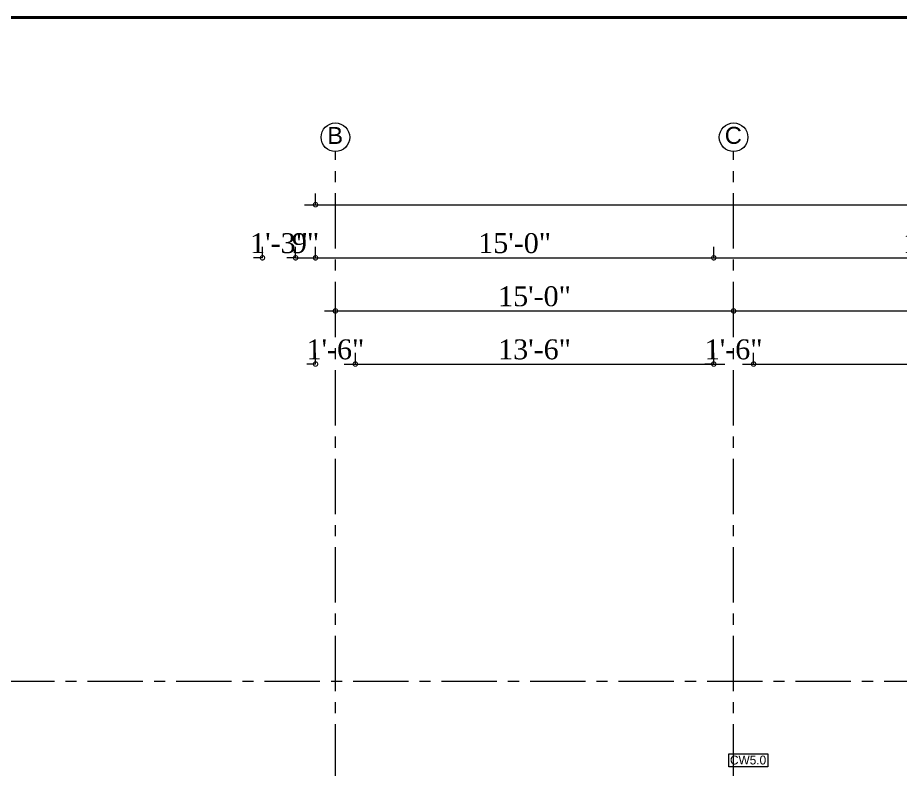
# Model space of a CAD drawing. Header units: inches. Extents: x 5223 to 201172, y -52570 to -12314.
# Drawn here: x 196312.9 to 196711.8, y -51491.4 to -51151.7 of the extents above; entities that cross this region are included whole.
import ezdxf

# ---------------------------------------------------------------- set-up
doc = ezdxf.new("R2010")
doc.units = ezdxf.units.IN
doc.header["$LTSCALE"] = 20
doc.header["$MEASUREMENT"] = 0
doc.header["$PDMODE"] = 98
doc.linetypes.add('CENTER', pattern=[2, 1.25, -0.25, 0.25, -0.25])
for name, color, linetype, lineweight in [('border', 242, 'Continuous', 40), ('CL', 252, 'CENTER', 5), ('Dim', 7, 'Continuous', 9), ('Dimention', 77, 'Continuous', 9), ('leader lines', 191, 'Continuous', 9), ('T-TEXT', 7, 'Continuous', 13), ('text', 247, 'Continuous', 13)]:
    doc.layers.add(name, color=color, linetype=linetype, lineweight=lineweight)
doc.styles.add('ARIAL', font='romans.shx')
doc.styles.get("Standard").update_dxf_attribs({"font": 'ARIALN.TTF'})
doc.styles.add('Times', font='times.ttf')
doc.dimstyles.new('D100', dxfattribs={"dimtxt": 8, "dimasz": 9, "dimexe": 5, "dimexo": 5, "dimgap": 2, "dimtad": 1, "dimdec": 0, "dimzin": 3, "dimdsep": 46, "dimlunit": 4, "dimtxsty": 'Times', "dimblk": 'DOTSMALL', "dimcen": 0.09, "dimdle": 5, "dimaunit": 1, "dimadec": 3, "dimazin": 0, "dimtfac": 1, "dimtdec": 0, "dimtix": 1, "dimtofl": 0, "dimtmove": 1, "dimatfit": 0, "dimfxl": 1, "dimtolj": 1, "dimtzin": 0, "dimarcsym": 0})

# ---------------------------------------------------------------- blocks, each defined once
blk = doc.blocks.new('_DotSmall')
at = {"layer": 'Dimention', "color": 0, "const_width": 0.5}
blk.add_lwpolyline([(-0.0625, 0, 1), (0.0625, 0, 1)], format="xyb", close=True, dxfattribs=at)
blk = doc.blocks.new('*D45')
at = {"layer": 'Defpoints', "color": 0, "transparency": 16777216}
for p in [(196447.49, -51236.26), (197329.49, -51236.26), (197329.49, -51236.26)]:
    blk.add_point(p, dxfattribs=at)
at = {"layer": 'Dim', "color": 0, "lineweight": 5, "transparency": 16777216}
for p, q in [((196447.49, -51236.26), (196447.49, -51231.26)), ((197329.49, -51236.26), (197329.49, -51231.26)), ((196442.49, -51236.26), (197334.49, -51236.26))]:
    blk.add_line(p, q, dxfattribs=at)
at = {"layer": 'Dim', "color": 0, "lineweight": 5, "transparency": 16777216, "xscale": 4, "yscale": 4, "zscale": 4, "rotation": 180}
blk.add_blockref('_DotSmall', (196447.49, -51236.26), dxfattribs=at)
at = {"layer": 'Dim', "color": 0, "lineweight": 5, "transparency": 16777216, "xscale": 4, "yscale": 4, "zscale": 4}
blk.add_blockref('_DotSmall', (197329.49, -51236.26), dxfattribs=at)
at = {"layer": 'Dim', "color": 0, "transparency": 16777216, "insert": (196888.49, -51229.66), "char_height": 9, "attachment_point": 5, "style": 'Times'}
blk.add_mtext('\\A1;73\'-6"', dxfattribs=at)
blk = doc.blocks.new('*D107')
at = {"layer": 'Defpoints', "color": 0, "transparency": 16777216}
for p in [(196447.49, -51308.26), (196465.49, -51308.26), (196465.49, -51308.26)]:
    blk.add_point(p, dxfattribs=at)
at = {"layer": 'Dim', "color": 0, "lineweight": 5, "transparency": 16777216}
for p, q in [((196447.49, -51308.26), (196447.49, -51303.26)), ((196465.49, -51308.26), (196465.49, -51303.26)), ((196447.49, -51308.26), (196443.49, -51308.26)), ((196465.49, -51308.26), (196469.49, -51308.26))]:
    blk.add_line(p, q, dxfattribs=at)
at = {"layer": 'Dim', "color": 0, "lineweight": 5, "transparency": 16777216, "xscale": 4, "yscale": 4, "zscale": 4}
blk.add_blockref('_DotSmall', (196447.49, -51308.26), dxfattribs=at)
at = {"layer": 'Dim', "color": 0, "lineweight": 5, "transparency": 16777216, "xscale": 4, "yscale": 4, "zscale": 4, "rotation": 180}
blk.add_blockref('_DotSmall', (196465.49, -51308.26), dxfattribs=at)
at = {"layer": 'Dim', "color": 0, "transparency": 16777216, "insert": (196456.49, -51301.68), "char_height": 9, "attachment_point": 5, "style": 'Times'}
blk.add_mtext('\\A1;1\'-6"', dxfattribs=at)
blk = doc.blocks.new('*D108')
at = {"layer": 'Defpoints', "color": 0, "transparency": 16777216}
for p in [(196465.49, -51308.26), (196627.49, -51308.26), (196627.49, -51308.26)]:
    blk.add_point(p, dxfattribs=at)
at = {"layer": 'Dim', "color": 0, "lineweight": 5, "transparency": 16777216}
for p, q in [((196465.49, -51308.26), (196465.49, -51303.26)), ((196627.49, -51308.26), (196627.49, -51303.26)), ((196460.49, -51308.26), (196632.49, -51308.26))]:
    blk.add_line(p, q, dxfattribs=at)
at = {"layer": 'Dim', "color": 0, "lineweight": 5, "transparency": 16777216, "xscale": 4, "yscale": 4, "zscale": 4, "rotation": 180}
blk.add_blockref('_DotSmall', (196465.49, -51308.26), dxfattribs=at)
at = {"layer": 'Dim', "color": 0, "lineweight": 5, "transparency": 16777216, "xscale": 4, "yscale": 4, "zscale": 4}
blk.add_blockref('_DotSmall', (196627.49, -51308.26), dxfattribs=at)
at = {"layer": 'Dim', "color": 0, "transparency": 16777216, "insert": (196546.49, -51301.68), "char_height": 9, "attachment_point": 5, "style": 'Times'}
blk.add_mtext('\\A1;13\'-6"', dxfattribs=at)
blk = doc.blocks.new('*D109')
at = {"layer": 'Defpoints', "color": 0, "transparency": 16777216}
for p in [(196627.49, -51308.26), (196645.49, -51308.26), (196645.49, -51308.26)]:
    blk.add_point(p, dxfattribs=at)
at = {"layer": 'Dim', "color": 0, "lineweight": 5, "transparency": 16777216}
for p, q in [((196627.49, -51308.26), (196627.49, -51303.26)), ((196645.49, -51308.26), (196645.49, -51303.26)), ((196627.49, -51308.26), (196623.49, -51308.26)), ((196645.49, -51308.26), (196649.49, -51308.26))]:
    blk.add_line(p, q, dxfattribs=at)
at = {"layer": 'Dim', "color": 0, "lineweight": 5, "transparency": 16777216, "xscale": 4, "yscale": 4, "zscale": 4}
blk.add_blockref('_DotSmall', (196627.49, -51308.26), dxfattribs=at)
at = {"layer": 'Dim', "color": 0, "lineweight": 5, "transparency": 16777216, "xscale": 4, "yscale": 4, "zscale": 4, "rotation": 180}
blk.add_blockref('_DotSmall', (196645.49, -51308.26), dxfattribs=at)
at = {"layer": 'Dim', "color": 0, "transparency": 16777216, "insert": (196636.49, -51301.68), "char_height": 9, "attachment_point": 5, "style": 'Times'}
blk.add_mtext('\\A1;1\'-6"', dxfattribs=at)
blk = doc.blocks.new('*D110')
at = {"layer": 'Defpoints', "color": 0, "transparency": 16777216}
for p in [(196645.49, -51308.26), (196831.49, -51308.26), (196831.49, -51308.26)]:
    blk.add_point(p, dxfattribs=at)
at = {"layer": 'Dim', "color": 0, "lineweight": 5, "transparency": 16777216}
for p, q in [((196645.49, -51308.26), (196645.49, -51303.26)), ((196831.49, -51308.26), (196831.49, -51303.26)), ((196640.49, -51308.26), (196836.49, -51308.26))]:
    blk.add_line(p, q, dxfattribs=at)
at = {"layer": 'Dim', "color": 0, "lineweight": 5, "transparency": 16777216, "xscale": 4, "yscale": 4, "zscale": 4, "rotation": 180}
blk.add_blockref('_DotSmall', (196645.49, -51308.26), dxfattribs=at)
at = {"layer": 'Dim', "color": 0, "lineweight": 5, "transparency": 16777216, "xscale": 4, "yscale": 4, "zscale": 4}
blk.add_blockref('_DotSmall', (196831.49, -51308.26), dxfattribs=at)
at = {"layer": 'Dim', "color": 0, "transparency": 16777216, "insert": (196738.49, -51301.68), "char_height": 9, "attachment_point": 5, "style": 'Times'}
blk.add_mtext('\\A1;15\'-6"', dxfattribs=at)
blk = doc.blocks.new('*D116')
at = {"layer": 'Defpoints', "color": 0, "transparency": 16777216}
for p in [(196456.49, -51284.26), (196636.45, -51284.26), (196636.45, -51284.26)]:
    blk.add_point(p, dxfattribs=at)
at = {"layer": 'Dim', "color": 0, "lineweight": 5, "transparency": 16777216}
for p, q in [((196456.49, -51284.26), (196456.49, -51279.26)), ((196636.45, -51284.26), (196636.45, -51279.26)), ((196451.49, -51284.26), (196641.45, -51284.26))]:
    blk.add_line(p, q, dxfattribs=at)
at = {"layer": 'Dim', "color": 0, "lineweight": 5, "transparency": 16777216, "xscale": 4, "yscale": 4, "zscale": 4, "rotation": 180}
blk.add_blockref('_DotSmall', (196456.49, -51284.26), dxfattribs=at)
at = {"layer": 'Dim', "color": 0, "lineweight": 5, "transparency": 16777216, "xscale": 4, "yscale": 4, "zscale": 4}
blk.add_blockref('_DotSmall', (196636.45, -51284.26), dxfattribs=at)
at = {"layer": 'Dim', "color": 0, "transparency": 16777216, "insert": (196546.47, -51277.68), "char_height": 9, "attachment_point": 5, "style": 'Times'}
blk.add_mtext('\\A1;15\'-0"', dxfattribs=at)
blk = doc.blocks.new('*D117')
at = {"layer": 'Defpoints', "color": 0, "transparency": 16777216}
for p in [(196636.45, -51284.26), (196840.49, -51283.74), (196840.49, -51284.26)]:
    blk.add_point(p, dxfattribs=at)
at = {"layer": 'Dim', "color": 0, "lineweight": 5, "transparency": 16777216}
for p, q in [((196636.45, -51284.26), (196636.45, -51279.26)), ((196631.45, -51284.26), (196845.49, -51284.26)), ((196840.49, -51284.26), (196840.49, -51289.26))]:
    blk.add_line(p, q, dxfattribs=at)
at = {"layer": 'Dim', "color": 0, "lineweight": 5, "transparency": 16777216, "xscale": 4, "yscale": 4, "zscale": 4, "rotation": 180}
blk.add_blockref('_DotSmall', (196636.45, -51284.26), dxfattribs=at)
at = {"layer": 'Dim', "color": 0, "lineweight": 5, "transparency": 16777216, "xscale": 4, "yscale": 4, "zscale": 4}
blk.add_blockref('_DotSmall', (196840.49, -51284.26), dxfattribs=at)
at = {"layer": 'Dim', "color": 0, "transparency": 16777216, "insert": (196738.47, -51277.66), "char_height": 9, "attachment_point": 5, "style": 'Times'}
blk.add_mtext('\\A1;17\'-0"', dxfattribs=at)
blk = doc.blocks.new('*D120')
at = {"layer": 'Defpoints', "color": 0, "transparency": 16777216}
for p in [(196423.49, -51260.26), (196438.49, -51260.26), (196438.49, -51260.26)]:
    blk.add_point(p, dxfattribs=at)
at = {"layer": 'Dim', "color": 0, "lineweight": 5, "transparency": 16777216}
for p, q in [((196423.49, -51260.26), (196423.49, -51255.26)), ((196438.49, -51260.26), (196438.49, -51255.26)), ((196423.49, -51260.26), (196419.49, -51260.26)), ((196438.49, -51260.26), (196442.49, -51260.26))]:
    blk.add_line(p, q, dxfattribs=at)
at = {"layer": 'Dim', "color": 0, "lineweight": 5, "transparency": 16777216, "xscale": 4, "yscale": 4, "zscale": 4}
blk.add_blockref('_DotSmall', (196423.49, -51260.26), dxfattribs=at)
at = {"layer": 'Dim', "color": 0, "lineweight": 5, "transparency": 16777216, "xscale": 4, "yscale": 4, "zscale": 4, "rotation": 180}
blk.add_blockref('_DotSmall', (196438.49, -51260.26), dxfattribs=at)
at = {"layer": 'Dim', "color": 0, "transparency": 16777216, "insert": (196430.99, -51253.68), "char_height": 9, "attachment_point": 5, "style": 'Times'}
blk.add_mtext('\\A1;1\'-3"', dxfattribs=at)
blk = doc.blocks.new('*D121')
at = {"layer": 'Defpoints', "color": 0, "transparency": 16777216}
for p in [(196438.49, -51260.26), (196447.49, -51260.26), (196447.49, -51260.26)]:
    blk.add_point(p, dxfattribs=at)
at = {"layer": 'Dim', "color": 0, "lineweight": 5, "transparency": 16777216}
for p, q in [((196438.49, -51260.26), (196438.49, -51255.26)), ((196447.49, -51260.26), (196447.49, -51255.26)), ((196438.49, -51260.26), (196434.49, -51260.26)), ((196447.49, -51260.26), (196451.49, -51260.26))]:
    blk.add_line(p, q, dxfattribs=at)
at = {"layer": 'Dim', "color": 0, "lineweight": 5, "transparency": 16777216, "xscale": 4, "yscale": 4, "zscale": 4}
blk.add_blockref('_DotSmall', (196438.49, -51260.26), dxfattribs=at)
at = {"layer": 'Dim', "color": 0, "lineweight": 5, "transparency": 16777216, "xscale": 4, "yscale": 4, "zscale": 4, "rotation": 180}
blk.add_blockref('_DotSmall', (196447.49, -51260.26), dxfattribs=at)
at = {"layer": 'Dim', "color": 0, "transparency": 16777216, "insert": (196442.99, -51253.66), "char_height": 9, "attachment_point": 5, "style": 'Times'}
blk.add_mtext('\\A1;9"', dxfattribs=at)
blk = doc.blocks.new('*D122')
at = {"layer": 'Defpoints', "color": 0, "transparency": 16777216}
for p in [(196447.49, -51260.26), (196627.49, -51260.26), (196627.49, -51260.26)]:
    blk.add_point(p, dxfattribs=at)
at = {"layer": 'Dim', "color": 0, "lineweight": 5, "transparency": 16777216}
for p, q in [((196447.49, -51260.26), (196447.49, -51255.26)), ((196627.49, -51260.26), (196627.49, -51255.26)), ((196442.49, -51260.26), (196632.49, -51260.26))]:
    blk.add_line(p, q, dxfattribs=at)
at = {"layer": 'Dim', "color": 0, "lineweight": 5, "transparency": 16777216, "xscale": 4, "yscale": 4, "zscale": 4, "rotation": 180}
blk.add_blockref('_DotSmall', (196447.49, -51260.26), dxfattribs=at)
at = {"layer": 'Dim', "color": 0, "lineweight": 5, "transparency": 16777216, "xscale": 4, "yscale": 4, "zscale": 4}
blk.add_blockref('_DotSmall', (196627.49, -51260.26), dxfattribs=at)
at = {"layer": 'Dim', "color": 0, "transparency": 16777216, "insert": (196537.49, -51253.68), "char_height": 9, "attachment_point": 5, "style": 'Times'}
blk.add_mtext('\\A1;15\'-0"', dxfattribs=at)
blk = doc.blocks.new('*D123')
at = {"layer": 'Defpoints', "color": 0, "transparency": 16777216}
for p in [(196627.49, -51260.26), (196831.49, -51260.26), (196831.49, -51260.26)]:
    blk.add_point(p, dxfattribs=at)
at = {"layer": 'Dim', "color": 0, "lineweight": 5, "transparency": 16777216}
for p, q in [((196627.49, -51260.26), (196627.49, -51255.26)), ((196831.49, -51260.26), (196831.49, -51255.26)), ((196622.49, -51260.26), (196836.49, -51260.26))]:
    blk.add_line(p, q, dxfattribs=at)
at = {"layer": 'Dim', "color": 0, "lineweight": 5, "transparency": 16777216, "xscale": 4, "yscale": 4, "zscale": 4, "rotation": 180}
blk.add_blockref('_DotSmall', (196627.49, -51260.26), dxfattribs=at)
at = {"layer": 'Dim', "color": 0, "lineweight": 5, "transparency": 16777216, "xscale": 4, "yscale": 4, "zscale": 4}
blk.add_blockref('_DotSmall', (196831.49, -51260.26), dxfattribs=at)
at = {"layer": 'Dim', "color": 0, "transparency": 16777216, "insert": (196729.49, -51253.66), "char_height": 9, "attachment_point": 5, "style": 'Times'}
blk.add_mtext('\\A1;17\'-0"', dxfattribs=at)

msp = doc.modelspace()

# ---------------------------------------------------------------- linework, layer by layer
at = {"layer": 'border'}
msp.add_lwpolyline([(195851.85, -51151.73), (197893.12, -51151.73), (197893.12, -52570.02), (195851.85, -52570.02)], close=True, dxfattribs=at)
at = {"layer": 'CL'}
for p, q in [((196456.49, -52456.05), (196456.49, -51212.26)), ((196636.45, -52456.05), (196636.45, -51212.26)), ((196849.49, -51451.72), (196104.76, -51451.72))]:
    msp.add_line(p, q, dxfattribs=at)
at = {"layer": 'leader lines'}
for centre in [(196456.49, -51205.79), (196636.45, -51205.79)]:
    msp.add_circle(centre, 6.46, dxfattribs=at)
at = {"layer": 'T-TEXT', "lineweight": 9}
msp.add_lwpolyline([(196652, -51490.34), (196634.37, -51490.34), (196634.37, -51484.45), (196652, -51484.45)], close=True, dxfattribs=at)

# ---------------------------------------------------------------- texts
at = {"layer": 'text', "char_height": 7.68, "attachment_point": 5, "rotation": 360}
for s, insert in [('{\\fArial Baltic|b0|i0|c0|p34;B}', (196456.37, -51204.97)), ('{\\fArial Baltic|b0|i0|c0|p34;C}', (196636.33, -51204.97))]:
    msp.add_mtext(s, dxfattribs=dict(at, insert=insert))
at = {"layer": 'text', "insert": (196643, -51485.2), "char_height": 4, "attachment_point": 2, "style": 'ARIAL'}
msp.add_mtext('{\\fCentury Gothic|b0|i0|c0|p34;CW5.0}', dxfattribs=at)

# ---------------------------------------------------------------- dimensions: what is measured, and where the dimension line sits
at = {"layer": 'Dim'}
for base, p1, p2, picture, middle in [((197329.49, -51236.26), (196447.49, -51236.26), (197329.49, -51236.26), '*D45', (196888.49, -51229.66)), ((196438.49, -51260.26), (196423.49, -51260.26), (196438.49, -51260.26), '*D120', (196430.99, -51253.68)), ((196447.49, -51260.26), (196438.49, -51260.26), (196447.49, -51260.26), '*D121', (196442.99, -51253.66)), ((196627.49, -51260.26), (196447.49, -51260.26), (196627.49, -51260.26), '*D122', (196537.49, -51253.68)), ((196831.49, -51260.26), (196627.49, -51260.26), (196831.49, -51260.26), '*D123', (196729.49, -51253.66)), ((196636.45, -51284.26), (196456.49, -51284.26), (196636.45, -51284.26), '*D116', (196546.47, -51277.68)), ((196840.49, -51284.26), (196636.45, -51284.26), (196840.49, -51283.74), '*D117', (196738.47, -51277.66)), ((196465.49, -51308.26), (196447.49, -51308.26), (196465.49, -51308.26), '*D107', (196456.49, -51301.68)), ((196627.49, -51308.26), (196465.49, -51308.26), (196627.49, -51308.26), '*D108', (196546.49, -51301.68)), ((196645.49, -51308.26), (196627.49, -51308.26), (196645.49, -51308.26), '*D109', (196636.49, -51301.68)), ((196831.49, -51308.26), (196645.49, -51308.26), (196831.49, -51308.26), '*D110', (196738.49, -51301.68))]:
    dim = msp.add_linear_dim(base=base, p1=p1, p2=p2, dimstyle='D100', override={"dimtxt": 9, "dimasz": 4, "dimfxl": 3, "dimfxlon": 1, "dimlwd": 5, "dimlwe": 5}, dxfattribs=at)
    dim.commit()
    dim.dimension.update_dxf_attribs({"geometry": picture, "text_midpoint": middle})

doc.saveas('drawing.dxf')
